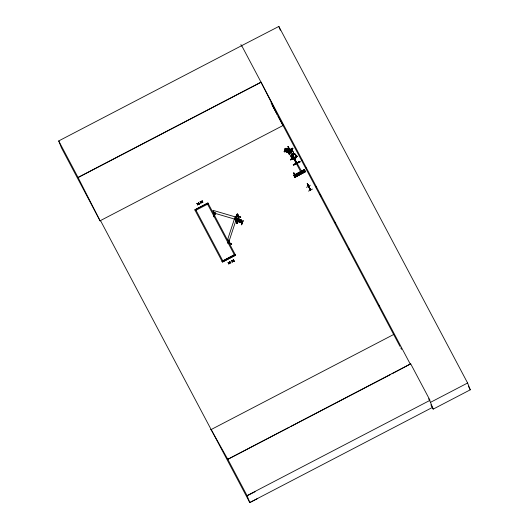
<?xml version="1.0" encoding="UTF-8"?>
<svg xmlns="http://www.w3.org/2000/svg" width="529" height="529" viewBox="0 0 529 529"><rect width="100%" height="100%" fill="white"/><g stroke="black" fill="none" stroke-linecap="round" stroke-linejoin="round"><path stroke-width="0.79" d="M236.45 217.803L237.197 216.13L237.071 214.556L236.238 216.09L235.967 217.902L236.37 218.814L237.706 214.741M229.493 243.234L229.824 242.864M229.52 243.175L227.847 238.949L235.088 216.897L236.688 221.644M229.844 243.042L229.54 243.267L229.844 243.009L228.614 240.232L229.692 243.254M236.926 221.261C236.966 221.823 236.648 219.079 235.326 216.916L212.909 210.311L215.012 214.787L214.609 214.569M237.422 220.315L237.309 220.877L238.486 216.599M237.415 220.414L236.205 217.181L236.41 216.44M238.348 217.121C239.412 217.24 237.64 213.24 237.316 214.397L238.592 217.128M238.665 216.804L237.323 220.831L236.232 217.697L236.258 218.113M291.287 154.534L292.861 153.265L294.937 153.668L296.26 155.466L296.042 157.642L294.395 158.971L291.803 158.158M291.816 154.547L294.283 153.906L295.843 155.182L295.916 157.84L295.043 158.793L293.185 159.031L291.929 157.973L293.297 158.707L294.964 158.482M292.068 158.145C293.192 158.078 289.548 156.2 291.254 154.435M291.4 154.574L291.148 156.399M291.968 158.059L291.188 156.187L291.856 154.547M236.013 217.915C237.005 208.704 240.093 218.279 237.177 220.791M294.448 158.786L294.66 158.965M294.865 159.401L302.614 173.016M295.407 160.69C293.754 155.023 295.334 162.231 295.532 160.505M295.731 157.642L296.002 156.419L294.944 158.495M291.419 154.64L292.894 153.549M227.523 242.778L231.662 244.193M231.709 244.041L227.496 242.732L231.656 244.219M290.064 152.306C290.864 151.506 284.238 139.907 290.752 151.75M289.905 150.13L290.6 152.319L290.494 151.816M214.615 214.88L213.511 212.103L213.941 212.069C215.415 213.623 214.344 215.706 214.939 214.635M214.906 214.966L213.941 212.069M213.663 216.745L215.23 212.665M215.204 212.612L213.895 216.811M236.787 221.129C237.005 222.253 235.26 218.239 235.974 218.57L235.55 218.603L235.927 218.715M228.64 240.649L228.766 240.272M236.754 221.301L236.827 221.73L235.623 218.927M236.959 221.221L236.853 221.552M236.628 223.502L237.713 219.244M236.727 214.748L236.238 216.09L236.675 217.128L236.847 215.237M236.397 215.997L236.615 215.072M237.587 214.066L237.316 214.397M228.918 241.667L236.159 219.614M241.032 219.938L237.012 218.728L237.349 218.98C238.367 223.172 237.561 220.983 242.156 222.802L241.006 219.879L238.11 218.622L238.281 219.032L237.633 218.94L238.678 220.031L240.543 220.348L239.492 219.032M237.349 218.98L238.46 221.711M238.242 218.96L238.096 218.669M238.255 220.051L237.104 223.502L238.447 220.064M237.309 223.509L238.42 220.064M242.216 222.616L238.321 221.631M235.815 220.494L239.339 221.472L235.769 220.646M240.702 219.971L241.131 219.938C243.142 223.059 241.343 223.721 240.702 219.971L241.045 219.892M241.389 220.838L237.25 219.614L241.356 220.772M243.135 220.745L241.541 224.812L243.128 220.732M290.719 152.352L290.626 152.927L290.401 152.504M294.21 153.926C291.631 153.112 290.011 156.399 291.796 158.224M288.047 151.102L287.009 150.421L287.095 149.35L286.718 150.157L285.508 149.376L286.692 150.395L286.639 151.446L287.002 150.666L288.179 151.466M310.278 189.977L307.428 183.603M294.144 158.065L293.8 158.25M296.359 163.276L296.769 162.978L296.359 163.276L293.688 158.204L294.117 158.085M296.789 163.064L292.643 155.202L293.456 157.053M289.118 148.715C288.794 149.343 287.657 148.021 288.444 148.834M290.91 152.088L288.675 148.18L290.765 152.18M293.37 156.716L294.977 159.837L292.894 155.083L296.683 163.011M295.552 160.439L295.294 160.023L295.261 160.525M300.135 172.732L300.498 172.401M228.614 240.232L229.851 242.95M288.08 148.537L288.96 149.079L288.113 149.667L287.736 149.092L288.966 148.378L290.54 151.36M290.216 152.233C292.101 151.863 287.035 152.993 286.625 151.803M290.368 151.955L286.943 151.889L287.419 152.643L289.085 151.406L288.834 150.99L288.199 151.188L288.45 151.598L289.085 151.406M236.86 215.085L237.336 213.895L238.533 217.069M198.183 203.863L199.565 204.015L198.183 203.863L197.489 205.093L197.872 203.81L196.629 203.46L198.025 203.612L198.712 202.395L198.335 203.665L198.897 202.759M200.749 202.938L200.934 203.301L201.635 202.065L203.01 202.217L201.761 201.807L202.164 200.597L201.476 201.814L200.101 201.721L201.344 202.071L200.775 202.997L201.344 202.071M229.573 262.668L230.651 262.728L229.573 262.668L229.95 261.399L229.262 262.615L227.867 262.463L229.136 262.873L228.726 264.103L229.421 262.867L230.776 262.959M232.872 261.068L234.248 261.22L232.872 261.068L232.171 262.305L232.562 261.022L231.986 261.941M229.95 261.399L229.262 262.615M233.024 260.87L234.096 260.929L233.024 260.87L233.401 259.607C233.56 261.538 229.513 260.499 232.581 261.075M233.421 259.66L232.714 260.823L231.312 260.665M197.899 203.87L197.304 204.736M201.787 201.866L202.349 200.96M228.561 263.792L229.136 262.873M293.8 158.244L296.412 163.157M308.334 186.413L310.338 190.136L309.24 186.975L310.503 190.01M308.486 186.717L308.605 186.439M289.132 148.775L288.12 146.758L288.437 147.029M290.937 152.127L290.137 150.467M288.199 151.188A3.538 1.045 -31.4 0 1 292.041 148.616L292.676 148.18L292.927 148.589L292.292 149.026A3.538 1.045 -31.4 0 0 288.45 151.598M300.941 173.208L301.074 172.719M289.436 149.403L289.171 149.707M289.753 150.844L290.13 150.699L290.606 152.888L289.601 150.553M290.54 152.868L290.421 152.544L290.897 152.683M290.877 152.742L290.09 150.719M290.6 152.319L287.128 152.233L287.121 151.519L288.021 151.03A4.126 1.223 -31.4 0 1 292.239 148.325L292.676 148.18M287.121 151.519L287.373 151.929L288.272 151.439A4.126 1.223 -31.4 0 1 292.491 148.735L292.927 148.589M236.807 221.625L235.597 218.457M236.959 218.689L238.083 221.446L242.123 222.524M241.779 222.53L240.748 219.826M291.929 157.973L294.289 158.634L295.724 157.463L295.923 155.539L294.739 153.932L292.874 153.582M300.928 173.181L300.578 173.314M285.038 148.94C285.065 147.062 289.958 150.038 288.523 147.651M286.209 150.99L285.481 151.016L284.807 149.78L285.534 149.753M285.098 148.589C287.141 147.518 290.368 150.778 288.933 152.259L287.088 152.253L288.946 152.193M288.748 148.484L285.157 148.517L285.343 148.861L285.276 148.437M286.943 151.889L290.547 151.856M290.018 151.889L288.57 148.861L290.203 152.173M288.609 147.531L289.78 149.813M290.401 151.301L288.867 148.371M294.045 173.578L293.833 172.923L295.387 176.408L293.74 172.923M304.737 170.14L293.972 175.469L293.813 175.106L294.891 174.53L295.989 176.6L295.837 176.276M293.813 175.106L295.01 177.36L305.597 171.7L304.453 169.597L293.893 175.324M293.813 175.178L304.453 169.597M293.945 175.436L304.559 169.816M294.012 175.549L294.375 176.104L294.018 175.562L303.924 170.318M294.303 175.998L304.056 170.563M294.177 175.959L294.203 175.555L294.633 176.428M304.532 171.416L294.666 176.726L305.398 171.336L294.805 176.984L305.266 171.085M294.851 177.076L305.517 171.548L294.931 177.208L294.759 176.845M294.871 177.109L305.451 171.436M310.351 185.243L306.456 187.359M309.425 187.312L309.108 187.041M308.493 191.141L312.408 189.071M290.447 159.474L297.007 156.062L297.219 156.465L290.672 159.897L290.447 159.474L297.007 156.062M290.672 159.897L297.219 156.465M290.606 159.778L297.146 156.313M293.264 164.79L299.837 161.405L293.278 164.81L293.535 165.326L300.082 161.887M293.317 164.903L299.844 161.418M257.762 498.457L249.774 502.55L100.497 220.573L100.093 220.844L61.424 147.796L58.719 140.932L241.693 45.646L410.345 364.25M430.864 404.751L433.185 409.122L470.281 389.807L467.603 383.009L278.843 26.45L241.693 45.646M100.497 220.573L100.067 220.791L78.041 177.433L261.015 82.14L283.041 125.505L277.996 116.023M78.087 177.559L261.068 82.266M100.067 220.791L283.471 125.28M289.376 149.991L289.171 148.589M291.664 148.867L293.668 152.663M290.196 151.221L289.799 151.426M288.298 152.504L292.239 150.467M290.666 151.935L290.659 151.545M292.55 151.043L288.636 153.139L292.577 151.115M288.741 153.337L292.669 151.294M289.502 154.772L287.631 151.77M293.079 155.427L292.755 155.156M194.811 209.815L207.917 202.984L235.557 255.216L222.451 262.04L194.844 209.901L207.917 202.984M294.865 158.806L294.547 158.535M308.572 186.777L307.243 183.49L309.3 187.57M307.852 184.614L307.554 184.178M309.478 188.033L307.931 185.104M308.943 186.671L309.181 187.253L308.5 185.831M210.701 429.779L393.675 334.487M289.132 427.372L227.801 459.311L410.696 363.826L430.017 400.321L247.043 495.613L249.774 502.55L432.748 407.264M290.593 426.612L390.633 374.512M392.088 373.752L410.696 363.826M433.185 409.122L430.507 402.331L467.603 383.009M247.122 495.812L255.104 491.719M291.499 148.947L293.456 152.782M237.276 220.276L236.232 217.697M295.823 155.169L294.19 154.012M284.853 149.819L285.581 149.8L285.468 149.178L286.751 149.185L288.272 150.957M293.502 156.644L292.894 155.083M285.343 148.861L288.927 148.867M288.96 149.079L288.583 148.504M198.315 203.605L199.565 204.015M200.074 201.661L201.476 201.814M300.611 172.355L301.041 172.633M300.584 173.347L300.161 173.069M290.56 152.273L289.753 150.719M288.933 148.391L288.252 146.685M213.511 212.103L213.895 212.215M235.557 220.626L239.075 221.625L235.471 220.785M237.263 216.09L240.774 217.108L237.197 216.308M237.171 216.249L240.688 217.26M238.295 218.986L236.899 218.715L237.99 221.525M213.981 213.028L234.85 219.178M235.815 220.395L239.339 221.472M295.678 155.235L296.009 156.439M237.786 219.31L236.423 223.436M241.574 224.812L242.923 220.666M287.836 148.94L285.065 148.543L287.128 152.233M292.319 157.92L291.188 156.425M284.364 151.631L283.954 151.453L284.635 152.101M308.255 185.586L307.197 183.51M294.693 175.879L294.342 175.747M286.778 151.572L285.488 150.977L284.847 149.753M308.546 186.353L310.516 189.971M293.82 172.877L295.473 176.362L294.131 173.532M288.252 148.874L288.814 148.947L288.609 148.563M308.85 186.863L309.075 187.213L308.367 185.5M292.411 148.49L292.663 148.9M287.769 151.314L288.007 151.737M288.477 147.419L288.768 147.922M304.618 169.921L294.091 175.694M211.131 429.555L227.801 459.311M292.973 155.83L293.264 156.339M304.42 172.09L303.395 170.206M302.628 173.049L301.596 171.158M289.032 148.378L288.695 148.265M272.177 105.086L277.222 114.568L271.06 102.877M468.35 386.157L470.281 389.807M428.602 398.734L430.507 402.331M301.59 159.507L302.363 160.961M305.828 167.514L306.602 168.969M315.853 186.446L316.626 187.901M320.091 194.454L320.865 195.915M334.354 221.4L335.128 222.854M348.618 248.339L349.391 249.8M378.301 304.413L379.075 305.868M278.016 116.016L399.99 346.422M400.764 347.884L401.531 349.338M299.811 161.358L300.082 161.894M290.289 152.074L301.669 173.558L300.644 171.667M288.153 152.24L289.528 154.825M287.062 151.81L287.24 152.147M234.076 260.876L234.248 261.22M230.624 262.675L230.803 263.019M227.721 459.112L247.043 495.613M58.719 140.932L78.041 177.433M294.362 158.416L294.627 158.945M288.728 148.054L289.178 148.947M307.799 184.806L308.235 185.699M293.225 156.452L293.549 157.133M307.944 185.124L307.594 184.39L307.898 185.143M278.843 26.45L280.33 30.226M303.686 172.441L302.674 170.589M309.24 186.975L310.311 189.693M307.613 183.947L308.705 186.704M294.686 158.462L295.354 160.161M300.584 174.094L299.566 172.242M293.965 157.695L294.21 158.323M289.396 150.276L290.361 152.623M240.913 44.568L241.502 46.063M239.227 219.066L238.447 218.933M236.681 214.734L236.8 215.124M236.033 217.875L237.309 220.877M235.557 255.216L222.451 262.04M234.367 254.793L207.58 204.207M208.347 203.81L195.234 210.635M222.788 260.817L196.001 210.238M290.269 150.963L289.846 151.406M287.373 151.929L287.419 152.643M284.721 150.93L285.382 151.797L284.721 150.93M292.319 150.613L288.411 152.716L292.319 150.626M235.134 254.389L222.061 261.306L235.134 254.389M287.088 149.8L285.805 149.8L286.44 150.95L287.723 150.957L287.088 149.8M285.349 150.005L285.753 150.745L285.349 150.005M239.611 219.522L238.321 219.138L238.572 219.766L239.855 220.143L239.611 219.522"/></g></svg>
